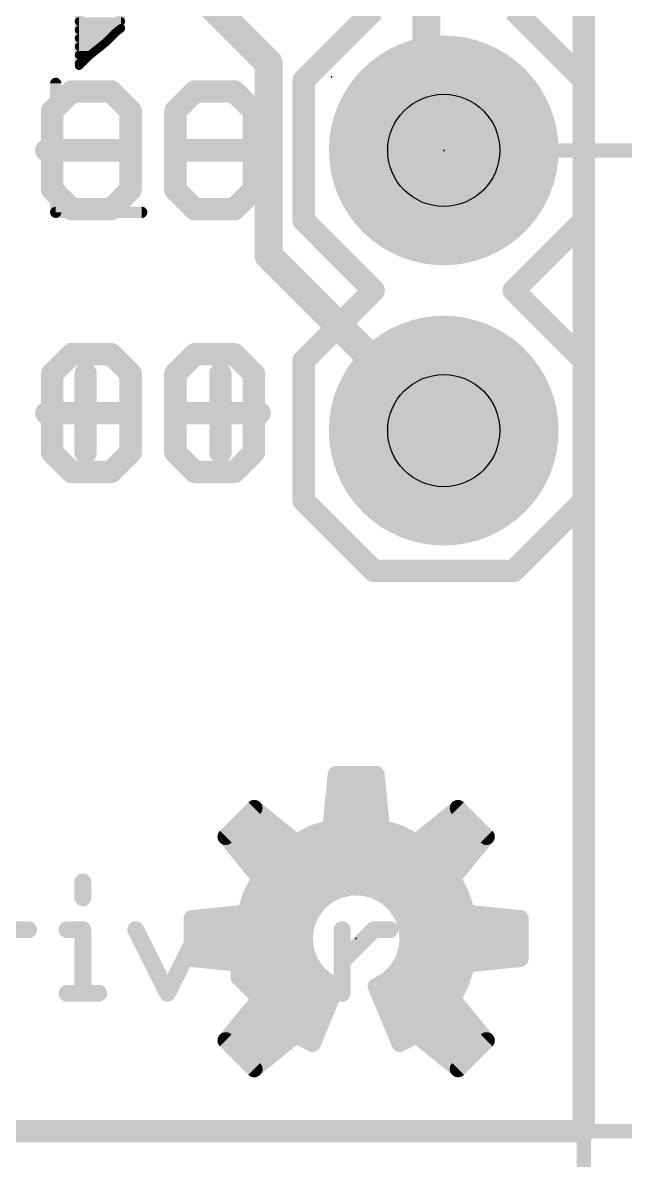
# Model space of a CAD drawing. Extents: x -33 to 74, y -15 to 28.
# Drawn here: x 15.23 to 20.7, y -0.26 to 10.05 of the extents above; entities that cross this region are included whole.
import ezdxf

# ---------------------------------------------------------------- set-up
doc = ezdxf.new("R2010")
doc.units = 0
for name, color, linetype in [('1', 12, 'CONTINUOUS'), ('16', 132, 'CONTINUOUS'), ('17', 110, 'CONTINUOUS'), ('20', 53, 'CONTINUOUS'), ('21', 41, 'CONTINUOUS'), ('22', 40, 'CONTINUOUS'), ('23', 53, 'CONTINUOUS'), ('24', 53, 'CONTINUOUS'), ('27', 253, 'CONTINUOUS'), ('29', 40, 'CONTINUOUS'), ('30', 253, 'CONTINUOUS'), ('44', 253, 'CONTINUOUS'), ('47', 253, 'CONTINUOUS'), ('51', 53, 'CONTINUOUS')]:
    doc.layers.add(name, color=color, linetype=linetype)

# ---------------------------------------------------------------- blocks, each defined once
blk = doc.blocks.new('RECT')
blk.add_solid([(-0.5, -0.5), (0.5, -0.5), (-0.5, 0.5), (0.5, 0.5)])
blk = doc.blocks.new('ROUNDP')
at = {"const_width": 0.5}
blk.add_lwpolyline([(0, -0.25, 1), (0, 0.25, 1), (0, -0.25)], format="xyb", dxfattribs=at)

msp = doc.modelspace()

# ---------------------------------------------------------------- linework, layer by layer
at = {"layer": '1'}
for points, const_width in [([(20.32, 0), (20.32, 20.32)], 0.2032), ([(18.8912, 11.5888), (18.8912, 9.0488)], 0.254), ([(15.8388, 11.3075), (17.4625, 9.6837)], 0.254), ([(17.4625, 9.6837), (17.4625, 7.9375)], 0.254), ([(18.8912, 9.0488), (19.05, 8.89)], 0.254), ([(17.4625, 7.9375), (19.05, 6.35)], 0.254), ([(0, 0), (20.32, 0)], 0.2032)]:
    msp.add_lwpolyline(points, dxfattribs=dict(at, const_width=const_width))
for points, const_width in [([(17.526, 9.6837, 1), (17.399, 9.6837)], 0.127), ([(17.4176, 9.6388, 1), (17.5074, 9.7287)], 0.127), ([(18.9362, 9.0937, 1), (18.8463, 9.0038)], 0.127), ([(18.8277, 9.0488, 1), (18.9548, 9.0488)], 0.127), ([(19.0051, 8.8451, 1), (19.0949, 8.9349)], 0.127), ([(17.5074, 7.9824, 1), (17.4176, 7.8926)], 0.127), ([(17.399, 7.9375, 1), (17.526, 7.9375)], 0.127), ([(19.0051, 6.3051, 1), (19.0949, 6.3949)], 0.127), ([(20.2692, 0, 1), (20.3708, 0)], 0.1016), ([(20.32, -0.0508, 1), (20.32, 0.0508)], 0.1016)]:
    msp.add_lwpolyline(points, format="xyb", dxfattribs=dict(at, const_width=const_width))
at = {"layer": '16', "const_width": 0.2032}
for points in [[(20.32, 0), (20.32, 20.32)], [(0, 0), (20.32, 0)]]:
    msp.add_lwpolyline(points, dxfattribs=at)
at = {"layer": '16', "const_width": 0.1016}
for points in [[(20.2692, 0, 1), (20.3708, 0)], [(20.32, -0.0508, 1), (20.32, 0.0508)]]:
    msp.add_lwpolyline(points, format="xyb", dxfattribs=at)
at = {"layer": '20', "const_width": 0.2032}
for points in [[(20.32, 20.32), (20.32, 0)], [(20.32, 0), (0, 0)]]:
    msp.add_lwpolyline(points, dxfattribs=at)
at = {"layer": '20', "const_width": 0.1016}
for points in [[(20.2692, 0, 1), (20.3708, 0)], [(20.32, -0.0508, 1), (20.32, 0.0508)]]:
    msp.add_lwpolyline(points, format="xyb", dxfattribs=at)
at = {"layer": '21'}
for points, const_width in [([(18.415, 10.16), (17.78, 9.525)], 0.2032), ([(20.32, 9.525), (19.685, 10.16)], 0.2032), ([(17.78, 8.255), (17.78, 9.525)], 0.2032), ([(20.32, 9.525), (20.32, 8.255)], 0.2032), ([(15.6783, 9.4243), (15.5004, 9.2464)], 0.2032), ([(16.0342, 9.4243), (15.6783, 9.4243)], 0.2032), ([(16.2122, 9.2464), (16.0342, 9.4243)], 0.2032), ([(15.5004, 9.2464), (15.5004, 8.5346)], 0.2032), ([(16.2122, 8.5346), (16.2122, 9.2464)], 0.2032), ([(16.6697, 8.8905), (17.3816, 8.8905)], 0.2032), ([(15.5004, 8.5346), (15.6783, 8.3566)], 0.2032), ([(16.0342, 8.3566), (16.2122, 8.5346)], 0.2032), ([(15.6783, 8.3566), (16.0342, 8.3566)], 0.2032), ([(18.415, 7.62), (17.78, 8.255)], 0.2032), ([(20.32, 8.255), (19.685, 7.62)], 0.2032), ([(17.78, 6.985), (18.415, 7.62)], 0.2032), ([(19.685, 7.62), (20.32, 6.985)], 0.2032), ([(15.6783, 7.0431), (15.5004, 6.8651)], 0.2032), ([(16.0342, 7.0431), (15.6783, 7.0431)], 0.2032), ([(16.2122, 6.8651), (16.0342, 7.0431)], 0.2032), ([(17.78, 5.715), (17.78, 6.985)], 0.2032), ([(20.32, 6.985), (20.32, 5.715)], 0.2032), ([(15.5004, 6.8651), (15.5004, 6.1533)], 0.2032), ([(16.2122, 6.1533), (16.2122, 6.8651)], 0.2032), ([(17.0257, 6.8651), (17.0257, 6.1533)], 0.2032), ([(16.6697, 6.5092), (17.3816, 6.5092)], 0.2032), ([(15.5004, 6.1533), (15.6783, 5.9754)], 0.2032), ([(16.0342, 5.9754), (16.2122, 6.1533)], 0.2032), ([(15.6783, 5.9754), (16.0342, 5.9754)], 0.2032), ([(18.415, 5.08), (17.78, 5.715)], 0.2032), ([(20.32, 5.715), (19.685, 5.08)], 0.2032), ([(19.685, 5.08), (18.415, 5.08)], 0.2032), ([(15.7784, 2.2593), (15.7784, 2.1153)], 0.1524), ([(15.1428, 1.8272), (15.2869, 1.8272)], 0.1524), ([(15.6343, 1.8272), (15.7784, 1.8272)], 0.1524), ([(15.7784, 1.8272), (15.7784, 1.251)], 0.1524), ([(16.258, 1.8272), (16.5461, 1.251)], 0.1524), ([(16.5461, 1.251), (16.8342, 1.8272)], 0.1524), ([(17.1935, 1.6831), (17.3376, 1.8272)], 0.1524), ([(17.3376, 1.8272), (17.6257, 1.8272)], 0.1524), ([(17.6257, 1.8272), (17.7697, 1.6831)], 0.1524), ([(18.129, 1.251), (18.129, 1.8272)], 0.1524), ([(18.129, 1.5391), (18.4171, 1.8272)], 0.1524), ([(18.4171, 1.8272), (18.5612, 1.8272)], 0.1524), ([(17.1935, 1.395), (17.1935, 1.6831)], 0.1524), ([(17.7697, 1.6831), (17.7697, 1.5391)], 0.1524), ([(17.7697, 1.5391), (17.1935, 1.5391)], 0.1524), ([(17.3376, 1.251), (17.1935, 1.395)], 0.1524), ([(15.6343, 1.251), (15.9224, 1.251)], 0.1524), ([(17.6257, 1.251), (17.3376, 1.251)], 0.1524)]:
    msp.add_lwpolyline(points, dxfattribs=dict(at, const_width=const_width))
for points, const_width in [([(17.8308, 9.525, 1), (17.7292, 9.525)], 0.1016), ([(17.7441, 9.5609, 1), (17.8159, 9.4891)], 0.1016), ([(20.3708, 9.525, 1), (20.2692, 9.525)], 0.1016), ([(20.2841, 9.4891, 1), (20.3559, 9.5609)], 0.1016), ([(15.6783, 9.4751, 1), (15.6783, 9.3735)], 0.1016), ([(15.7142, 9.3884, 1), (15.6424, 9.4602)], 0.1016), ([(16.0701, 9.4602, 1), (15.9983, 9.3884)], 0.1016), ([(16.0342, 9.3735, 1), (16.0342, 9.4751)], 0.1016), ([(15.4644, 9.2823, 1), (15.5363, 9.2104)], 0.1016), ([(15.5512, 9.2464, 1), (15.4496, 9.2464)], 0.1016), ([(16.263, 9.2464, 1), (16.1614, 9.2464)], 0.1016), ([(16.1762, 9.2104, 1), (16.2481, 9.2823)], 0.1016), ([(16.6697, 8.9413, 1), (16.6697, 8.8397)], 0.1016), ([(17.3816, 8.8397, 1), (17.3816, 8.9413)], 0.1016), ([(15.5363, 8.5705, 1), (15.4644, 8.4986)], 0.1016), ([(15.4496, 8.5346, 1), (15.5512, 8.5346)], 0.1016), ([(16.1614, 8.5346, 1), (16.263, 8.5346)], 0.1016), ([(16.2481, 8.4986, 1), (16.1762, 8.5705)], 0.1016), ([(15.6783, 8.4074, 1), (15.6783, 8.3058)], 0.1016), ([(16.0342, 8.3058, 1), (16.0342, 8.4074)], 0.1016), ([(15.6424, 8.3207, 1), (15.7142, 8.3925)], 0.1016), ([(15.9983, 8.3925, 1), (16.0701, 8.3207)], 0.1016), ([(17.8159, 8.2909, 1), (17.7441, 8.2191)], 0.1016), ([(20.3559, 8.2191, 1), (20.2841, 8.2909)], 0.1016), ([(17.7292, 8.255, 1), (17.8308, 8.255)], 0.1016), ([(20.2692, 8.255, 1), (20.3708, 8.255)], 0.1016), ([(18.4509, 7.5841, 1), (18.3791, 7.6559)], 0.1016), ([(18.3791, 7.5841, 1), (18.4509, 7.6559)], 0.1016), ([(19.7209, 7.6559, 1), (19.6491, 7.5841)], 0.1016), ([(19.6491, 7.6559, 1), (19.7209, 7.5841)], 0.1016), ([(15.6783, 7.0939, 1), (15.6783, 6.9923)], 0.1016), ([(15.7142, 7.0071, 1), (15.6424, 7.079)], 0.1016), ([(16.0701, 7.079, 1), (15.9983, 7.0071)], 0.1016), ([(16.0342, 6.9923, 1), (16.0342, 7.0939)], 0.1016), ([(17.8308, 6.985, 1), (17.7292, 6.985)], 0.1016), ([(17.7441, 7.0209, 1), (17.8159, 6.9491)], 0.1016), ([(20.3708, 6.985, 1), (20.2692, 6.985)], 0.1016), ([(20.2841, 6.9491, 1), (20.3559, 7.0209)], 0.1016), ([(15.4644, 6.901, 1), (15.5363, 6.8292)], 0.1016), ([(15.5512, 6.8651, 1), (15.4496, 6.8651)], 0.1016), ([(16.263, 6.8651, 1), (16.1614, 6.8651)], 0.1016), ([(16.1762, 6.8292, 1), (16.2481, 6.901)], 0.1016), ([(17.0765, 6.8651, 1), (16.9749, 6.8651)], 0.1016), ([(16.6697, 6.56, 1), (16.6697, 6.4584)], 0.1016), ([(17.3816, 6.4584, 1), (17.3816, 6.56)], 0.1016), ([(15.5363, 6.1892, 1), (15.4644, 6.1174)], 0.1016), ([(15.4496, 6.1533, 1), (15.5512, 6.1533)], 0.1016), ([(16.1614, 6.1533, 1), (16.263, 6.1533)], 0.1016), ([(16.2481, 6.1174, 1), (16.1762, 6.1892)], 0.1016), ([(16.9749, 6.1533, 1), (17.0765, 6.1533)], 0.1016), ([(15.6783, 6.0262, 1), (15.6783, 5.9246)], 0.1016), ([(15.6424, 5.9394, 1), (15.7142, 6.0113)], 0.1016), ([(15.9983, 6.0113, 1), (16.0701, 5.9394)], 0.1016), ([(16.0342, 5.9246, 1), (16.0342, 6.0262)], 0.1016), ([(17.8159, 5.7509, 1), (17.7441, 5.6791)], 0.1016), ([(20.3559, 5.6791, 1), (20.2841, 5.7509)], 0.1016), ([(17.7292, 5.715, 1), (17.8308, 5.715)], 0.1016), ([(20.2692, 5.715, 1), (20.3708, 5.715)], 0.1016), ([(18.415, 5.1308, 1), (18.415, 5.0292)], 0.1016), ([(18.3791, 5.0441, 1), (18.4509, 5.1159)], 0.1016), ([(19.6491, 5.1159, 1), (19.7209, 5.0441)], 0.1016), ([(19.685, 5.0292, 1), (19.685, 5.1308)], 0.1016), ([(15.8165, 2.2593, 1), (15.7403, 2.2593)], 0.0762), ([(15.7403, 2.1153, 1), (15.8165, 2.1153)], 0.0762), ([(15.2869, 1.7891, 1), (15.2869, 1.8653)], 0.0762), ([(15.6343, 1.8653, 1), (15.6343, 1.7891)], 0.0762), ([(15.8165, 1.8272, 1), (15.7403, 1.8272)], 0.0762), ([(15.7784, 1.7891, 1), (15.7784, 1.8653)], 0.0762), ([(16.2921, 1.8442, 1), (16.2239, 1.8101)], 0.0762), ([(16.8683, 1.8101, 1), (16.8001, 1.8442)], 0.0762), ([(17.3376, 1.8653, 1), (17.3376, 1.7891)], 0.0762), ([(17.3645, 1.8002, 1), (17.3106, 1.8541)], 0.0762), ([(17.6526, 1.8541, 1), (17.5987, 1.8002)], 0.0762), ([(17.6257, 1.7891, 1), (17.6257, 1.8653)], 0.0762), ([(18.1671, 1.8272, 1), (18.0909, 1.8272)], 0.0762), ([(18.4171, 1.8653, 1), (18.4171, 1.7891)], 0.0762), ([(18.4441, 1.8002, 1), (18.3902, 1.8541)], 0.0762), ([(18.5612, 1.7891, 1), (18.5612, 1.8653)], 0.0762), ([(17.2316, 1.6831, 1), (17.1554, 1.6831)], 0.0762), ([(17.8078, 1.6831, 1), (17.7316, 1.6831)], 0.0762), ([(17.1666, 1.7101, 1), (17.2205, 1.6562)], 0.0762), ([(17.7428, 1.6562, 1), (17.7967, 1.7101)], 0.0762), ([(17.1935, 1.5772, 1), (17.1935, 1.501)], 0.0762), ([(17.7316, 1.5391, 1), (17.8078, 1.5391)], 0.0762), ([(17.7697, 1.501, 1), (17.7697, 1.5772)], 0.0762), ([(18.1021, 1.566, 1), (18.156, 1.5121)], 0.0762), ([(17.2205, 1.4219, 1), (17.1666, 1.3681)], 0.0762), ([(17.1554, 1.395, 1), (17.2316, 1.395)], 0.0762), ([(15.6343, 1.2891, 1), (15.6343, 1.2128)], 0.0762), ([(15.7403, 1.251, 1), (15.8165, 1.251)], 0.0762), ([(15.9224, 1.2128, 1), (15.9224, 1.2891)], 0.0762), ([(16.512, 1.268, 1), (16.5802, 1.2339)], 0.0762), ([(16.512, 1.2339, 1), (16.5802, 1.268)], 0.0762), ([(17.3376, 1.2891, 1), (17.3376, 1.2128)], 0.0762), ([(17.3106, 1.224, 1), (17.3645, 1.2779)], 0.0762), ([(17.6257, 1.2128, 1), (17.6257, 1.2891)], 0.0762), ([(18.0909, 1.251, 1), (18.1671, 1.251)], 0.0762)]:
    msp.add_lwpolyline(points, format="xyb", dxfattribs=dict(at, const_width=const_width))
at = {"layer": '22'}
for points, const_width in [([(16.124, 9.9968), (16.124, 11.8468)], 0.0762), ([(15.744, 10.6768), (15.744, 9.6568)], 0.0762), ([(15.744, 10.0584), (16.124, 10.0584)], 0.0762), ([(15.744, 9.9822), (16.1058, 9.9822)], 0.0762), ([(16.074, 9.9568), (16.124, 9.9968)], 0.0762), ([(15.744, 9.906), (16.0233, 9.906)], 0.0762), ([(15.934, 9.8268), (15.984, 9.8667)], 0.0762), ([(15.984, 9.8667), (16.034, 9.9168)], 0.0762), ([(16.034, 9.9168), (16.074, 9.9568)], 0.0762), ([(15.744, 9.8298), (15.9378, 9.8298)], 0.0762), ([(15.834, 9.7468), (15.884, 9.7867)], 0.0762), ([(15.884, 9.7867), (15.934, 9.8268)], 0.0762), ([(15.744, 9.7536), (15.8426, 9.7536)], 0.0762), ([(15.744, 9.6568), (15.784, 9.6967)], 0.0762), ([(15.744, 9.6774), (15.7647, 9.6774)], 0.0762), ([(15.784, 9.6967), (15.834, 9.7468)], 0.0762), ([(16.6173, 9.2464), (16.7953, 9.4243)], 0.2032), ([(16.7953, 9.4243), (17.1512, 9.4243)], 0.2032), ([(17.1512, 9.4243), (17.3292, 9.2464)], 0.2032), ([(16.6173, 8.5346), (16.6173, 9.2464)], 0.2032), ([(17.3292, 9.2464), (17.3292, 8.5346)], 0.2032), ([(16.1598, 8.8905), (15.4479, 8.8905)], 0.2032), ([(16.7953, 8.3566), (16.6173, 8.5346)], 0.2032), ([(17.3292, 8.5346), (17.1512, 8.3566)], 0.2032), ([(17.1512, 8.3566), (16.7953, 8.3566)], 0.2032), ([(16.6173, 6.8651), (16.7953, 7.0431)], 0.2032), ([(16.7953, 7.0431), (17.1512, 7.0431)], 0.2032), ([(17.1512, 7.0431), (17.3292, 6.8651)], 0.2032), ([(15.8039, 6.8651), (15.8039, 6.1533)], 0.2032), ([(16.6173, 6.1533), (16.6173, 6.8651)], 0.2032), ([(17.3292, 6.8651), (17.3292, 6.1533)], 0.2032), ([(16.1598, 6.5092), (15.4479, 6.5092)], 0.2032), ([(16.7953, 5.9754), (16.6173, 6.1533)], 0.2032), ([(17.3292, 6.1533), (17.1512, 5.9754)], 0.2032), ([(17.1512, 5.9754), (16.7953, 5.9754)], 0.2032), ([(18.0243, 2.7511), (18.0735, 3.2351)], 0.15), ([(18.0735, 3.2351), (18.4391, 3.2351)], 0.15), ([(18.4391, 3.2351), (18.4883, 2.7511)], 0.15), ([(18.0648, 3.15), (18.4477, 3.15)], 0.15), ([(17.0742, 2.6698), (17.3328, 2.9283)], 0.15), ([(17.3328, 2.9283), (17.7097, 2.6209)], 0.15), ([(18.0495, 3), (18.4629, 3)], 0.15), ([(18.8027, 2.6209), (19.1798, 2.9283)], 0.15), ([(19.1798, 2.9283), (19.4383, 2.6698)], 0.15), ([(17.2545, 2.85), (17.4287, 2.85)], 0.15), ([(18.0343, 2.85), (18.4782, 2.85)], 0.15), ([(19.0838, 2.85), (19.258, 2.85)], 0.15), ([(17.8616, 2.6991), (18.0243, 2.7511)], 0.15), ([(18.4883, 2.7511), (18.6509, 2.6991)], 0.15), ([(17.3817, 2.2928), (17.0742, 2.6698)], 0.15), ([(17.1045, 2.7), (17.6127, 2.7)], 0.15), ([(17.7097, 2.6209), (17.8616, 2.6991)], 0.15), ([(17.8645, 2.7), (18.648, 2.7)], 0.15), ([(18.6509, 2.6991), (18.8027, 2.6209)], 0.15), ([(18.8998, 2.7), (19.408, 2.7)], 0.15), ([(19.4383, 2.6698), (19.1309, 2.2928)], 0.15), ([(17.1719, 2.55), (19.3406, 2.55)], 0.15), ([(17.2942, 2.4), (19.2183, 2.4)], 0.15), ([(17.3034, 2.1409), (17.3817, 2.2928)], 0.15), ([(17.3596, 2.25), (19.1529, 2.25)], 0.15), ([(18.2053, 2.2121), (18.096, 2.1866)], 0.15), ([(18.3175, 2.2109), (18.2053, 2.2121)], 0.15), ([(18.4262, 2.183), (18.3175, 2.2109)], 0.15), ([(19.1309, 2.2928), (19.2091, 2.1409)], 0.15), ([(17.2514, 1.9783), (17.3034, 2.1409)], 0.15), ([(17.2903, 2.1), (17.9541, 2.1)], 0.15), ([(17.9959, 2.1359), (17.9108, 2.0628)], 0.15), ([(18.096, 2.1866), (17.9959, 2.1359)], 0.15), ([(18.5251, 2.1301), (18.4262, 2.183)], 0.15), ([(18.6087, 2.0553), (18.5251, 2.1301)], 0.15), ([(18.5588, 2.1), (19.2222, 2.1)], 0.15), ([(19.2091, 2.1409), (19.2612, 1.9783)], 0.15), ([(17.9108, 2.0628), (17.8454, 1.9716)], 0.15), ([(18.6721, 1.9627), (18.6087, 2.0553)], 0.15), ([(16.7675, 1.9291), (17.2514, 1.9783)], 0.15), ([(16.7675, 1.5635), (16.7675, 1.9291)], 0.15), ([(16.9735, 1.95), (17.8367, 1.95)], 0.15), ([(17.8454, 1.9716), (17.8036, 1.8675)], 0.15), ([(18.7116, 1.8576), (18.6721, 1.9627)], 0.15), ([(18.6768, 1.95), (19.539, 1.95)], 0.15), ([(19.2612, 1.9783), (19.7451, 1.9291)], 0.15), ([(19.7451, 1.9291), (19.7451, 1.5635)], 0.15), ([(16.7675, 1.8), (17.7939, 1.8)], 0.15), ([(17.8036, 1.8675), (17.7877, 1.7564)], 0.15), ([(18.725, 1.7463), (18.7116, 1.8576)], 0.15), ([(18.7186, 1.8), (19.7451, 1.8)], 0.15), ([(17.7877, 1.7564), (17.7987, 1.6448)], 0.15), ([(18.7121, 1.6368), (18.725, 1.7463)], 0.15), ([(16.7675, 1.65), (17.7982, 1.65)], 0.15), ([(17.7987, 1.6448), (17.8359, 1.5389)], 0.15), ([(18.674, 1.5334), (18.7121, 1.6368)], 0.15), ([(18.7137, 1.65), (19.7451, 1.65)], 0.15), ([(17.2514, 1.5143), (16.7675, 1.5635)], 0.15), ([(17.3034, 1.3516), (17.2514, 1.5143)], 0.15), ([(17.2559, 1.5), (17.8613, 1.5)], 0.15), ([(17.8359, 1.5389), (17.8972, 1.4449)], 0.15), ([(18.6127, 1.4418), (18.674, 1.5334)], 0.15), ([(18.6516, 1.5), (19.2566, 1.5)], 0.15), ([(19.2612, 1.5143), (19.2091, 1.3516)], 0.15), ([(19.7451, 1.5635), (19.2612, 1.5143)], 0.15), ([(17.8972, 1.4449), (17.9791, 1.3682)], 0.15), ([(18.5318, 1.367), (18.6127, 1.4418)], 0.15), ([(17.3817, 1.1998), (17.3034, 1.3516)], 0.15), ([(17.3043, 1.35), (18.0114, 1.35)], 0.15), ([(18.0769, 1.3132), (17.8616, 0.7934)], 0.15), ([(17.9791, 1.3682), (18.0769, 1.3132)], 0.15), ([(18.4357, 1.3132), (18.5318, 1.367)], 0.15), ([(18.651, 0.7934), (18.4357, 1.3132)], 0.15), ([(18.5015, 1.35), (19.2082, 1.35)], 0.15), ([(19.2091, 1.3516), (19.1309, 1.1998)], 0.15), ([(17.0742, 0.8228), (17.3817, 1.1998)], 0.15), ([(17.3815, 1.2), (18.03, 1.2)], 0.15), ([(18.4825, 1.2), (19.131, 1.2)], 0.15), ([(19.1309, 1.1998), (19.4383, 0.8228)], 0.15), ([(17.2595, 1.05), (17.9678, 1.05)], 0.15), ([(18.5447, 1.05), (19.253, 1.05)], 0.15), ([(17.1372, 0.9), (17.9057, 0.9)], 0.15), ([(17.7097, 0.8717), (17.3328, 0.5643)], 0.15), ([(17.8616, 0.7934), (17.7097, 0.8717)], 0.15), ([(18.6068, 0.9), (19.3753, 0.9)], 0.15), ([(18.8027, 0.8717), (18.651, 0.7934)], 0.15), ([(19.1798, 0.5643), (18.8027, 0.8717)], 0.15), ([(17.3328, 0.5643), (17.0742, 0.8228)], 0.15), ([(17.147, 0.75), (17.5606, 0.75)], 0.15), ([(18.9519, 0.75), (19.3655, 0.75)], 0.15), ([(19.4383, 0.8228), (19.1798, 0.5643)], 0.15), ([(17.297, 0.6), (17.3766, 0.6)], 0.15), ([(19.1359, 0.6), (19.2155, 0.6)], 0.15)]:
    msp.add_lwpolyline(points, dxfattribs=dict(at, const_width=const_width))
for points, const_width in [([(15.744, 10.0775, 1), (15.744, 10.0394)], 0.0381), ([(15.744, 10.0013, 1), (15.744, 9.9632)], 0.0381), ([(16.105, 9.9968, 1), (16.1431, 9.9968)], 0.0381), ([(16.1058, 9.9632, 1), (16.1058, 10.0013)], 0.0381), ([(16.1359, 9.9819, 1), (16.1121, 10.0116)], 0.0381), ([(16.124, 10.0394, 1), (16.124, 10.0775)], 0.0381), ([(15.744, 9.9251, 1), (15.744, 9.887)], 0.0381), ([(15.9705, 9.8802, 1), (15.9975, 9.8533)], 0.0381), ([(15.9959, 9.8519, 1), (15.9721, 9.8816)], 0.0381), ([(16.0205, 9.9302, 1), (16.0475, 9.9033)], 0.0381), ([(16.0475, 9.9033, 1), (16.0205, 9.9302)], 0.0381), ([(16.0233, 9.887, 1), (16.0233, 9.9251)], 0.0381), ([(16.0621, 9.9716, 1), (16.0859, 9.9419)], 0.0381), ([(16.0875, 9.9433, 1), (16.0605, 9.9702)], 0.0381), ([(15.744, 9.8489, 1), (15.744, 9.8108)], 0.0381), ([(15.8721, 9.8016, 1), (15.8959, 9.7719)], 0.0381), ([(15.8959, 9.7719, 1), (15.8721, 9.8016)], 0.0381), ([(15.9221, 9.8416, 1), (15.9459, 9.8119)], 0.0381), ([(15.9459, 9.8119, 1), (15.9221, 9.8416)], 0.0381), ([(15.9378, 9.8108, 1), (15.9378, 9.8489)], 0.0381), ([(15.744, 9.7727, 1), (15.744, 9.7346)], 0.0381), ([(15.744, 9.6965, 1), (15.744, 9.6584)], 0.0381), ([(15.7647, 9.6584, 1), (15.7647, 9.6965)], 0.0381), ([(15.7705, 9.7102, 1), (15.7975, 9.6833)], 0.0381), ([(15.7975, 9.6833, 1), (15.7705, 9.7102)], 0.0381), ([(15.8221, 9.7616, 1), (15.8459, 9.7319)], 0.0381), ([(15.8475, 9.7333, 1), (15.8205, 9.7602)], 0.0381), ([(15.8426, 9.7346, 1), (15.8426, 9.7727)], 0.0381), ([(15.7305, 9.6702, 1), (15.7575, 9.6433)], 0.0381), ([(15.725, 9.6568, 1), (15.7631, 9.6568)], 0.0381), ([(16.7953, 9.4751, 1), (16.7953, 9.3735)], 0.1016), ([(16.8312, 9.3884, 1), (16.7594, 9.4602)], 0.1016), ([(17.1871, 9.4602, 1), (17.1153, 9.3884)], 0.1016), ([(17.1512, 9.3735, 1), (17.1512, 9.4751)], 0.1016), ([(16.6681, 9.2464, 1), (16.5665, 9.2464)], 0.1016), ([(16.5814, 9.2823, 1), (16.6533, 9.2104)], 0.1016), ([(17.38, 9.2464, 1), (17.2784, 9.2464)], 0.1016), ([(17.2932, 9.2104, 1), (17.3651, 9.2823)], 0.1016), ([(15.4479, 8.9413, 1), (15.4479, 8.8397)], 0.1016), ([(16.1598, 8.8397, 1), (16.1598, 8.9413)], 0.1016), ([(16.6533, 8.5705, 1), (16.5814, 8.4986)], 0.1016), ([(16.5665, 8.5346, 1), (16.6681, 8.5346)], 0.1016), ([(17.2784, 8.5346, 1), (17.38, 8.5346)], 0.1016), ([(17.3651, 8.4986, 1), (17.2932, 8.5705)], 0.1016), ([(16.7953, 8.4074, 1), (16.7953, 8.3058)], 0.1016), ([(17.1512, 8.3058, 1), (17.1512, 8.4074)], 0.1016), ([(16.7594, 8.3207, 1), (16.8312, 8.3925)], 0.1016), ([(17.1153, 8.3925, 1), (17.1871, 8.3207)], 0.1016), ([(16.7953, 7.0939, 1), (16.7953, 6.9923)], 0.1016), ([(16.8312, 7.0071, 1), (16.7594, 7.079)], 0.1016), ([(17.1871, 7.079, 1), (17.1153, 7.0071)], 0.1016), ([(17.1512, 6.9923, 1), (17.1512, 7.0939)], 0.1016), ([(15.8547, 6.8651, 1), (15.753, 6.8651)], 0.1016), ([(16.6681, 6.8651, 1), (16.5665, 6.8651)], 0.1016), ([(16.5814, 6.901, 1), (16.6533, 6.8292)], 0.1016), ([(17.38, 6.8651, 1), (17.2784, 6.8651)], 0.1016), ([(17.2932, 6.8292, 1), (17.3651, 6.901)], 0.1016), ([(15.4479, 6.56, 1), (15.4479, 6.4584)], 0.1016), ([(16.1598, 6.4584, 1), (16.1598, 6.56)], 0.1016), ([(15.753, 6.1533, 1), (15.8547, 6.1533)], 0.1016), ([(16.6533, 6.1892, 1), (16.5814, 6.1174)], 0.1016), ([(16.5665, 6.1533, 1), (16.6681, 6.1533)], 0.1016), ([(17.2784, 6.1533, 1), (17.38, 6.1533)], 0.1016), ([(17.3651, 6.1174, 1), (17.2932, 6.1892)], 0.1016), ([(16.7953, 6.0262, 1), (16.7953, 5.9246)], 0.1016), ([(16.7594, 5.9394, 1), (16.8312, 6.0113)], 0.1016), ([(17.1153, 6.0113, 1), (17.1871, 5.9394)], 0.1016), ([(17.1512, 5.9246, 1), (17.1512, 6.0262)], 0.1016), ([(18.0735, 3.2726, 1), (18.0735, 3.1976)], 0.075), ([(18.1108, 3.2313, 1), (18.0361, 3.2388)], 0.075), ([(18.4764, 3.2388, 1), (18.4017, 3.2313)], 0.075), ([(18.4391, 3.1976, 1), (18.4391, 3.2726)], 0.075), ([(18.0648, 3.1875, 1), (18.0648, 3.1125)], 0.075), ([(18.4477, 3.1125, 1), (18.4477, 3.1875)], 0.075), ([(17.3564, 2.9573, 1), (17.3091, 2.8992)], 0.075), ([(17.3593, 2.9017, 1), (17.3062, 2.9548)], 0.075), ([(18.0495, 3.0375, 1), (18.0495, 2.9625)], 0.075), ([(18.4629, 2.9625, 1), (18.4629, 3.0375)], 0.075), ([(19.2063, 2.9548, 1), (19.1532, 2.9017)], 0.075), ([(19.2034, 2.8992, 1), (19.1561, 2.9573)], 0.075), ([(17.2545, 2.8875, 1), (17.2545, 2.8125)], 0.075), ([(17.4287, 2.8125, 1), (17.4287, 2.8875)], 0.075), ([(18.0343, 2.8875, 1), (18.0343, 2.8125)], 0.075), ([(18.4782, 2.8125, 1), (18.4782, 2.8875)], 0.075), ([(19.0838, 2.8875, 1), (19.0838, 2.8125)], 0.075), ([(19.258, 2.8125, 1), (19.258, 2.8875)], 0.075), ([(17.9869, 2.7549, 1), (18.0616, 2.7474)], 0.075), ([(18.0357, 2.7154, 1), (18.0128, 2.7869)], 0.075), ([(18.4997, 2.7869, 1), (18.4768, 2.7154)], 0.075), ([(18.4509, 2.7474, 1), (18.5256, 2.7549)], 0.075), ([(17.0477, 2.6963, 1), (17.1008, 2.6432)], 0.075), ([(17.1033, 2.6934, 1), (17.0452, 2.6461)], 0.075), ([(17.1045, 2.7375, 1), (17.1045, 2.6625)], 0.075), ([(17.6127, 2.6625, 1), (17.6127, 2.7375)], 0.075), ([(17.6926, 2.6542, 1), (17.7269, 2.5875)], 0.075), ([(17.6861, 2.5918, 1), (17.7334, 2.6499)], 0.075), ([(17.8502, 2.7348, 1), (17.873, 2.6634)], 0.075), ([(17.8645, 2.7375, 1), (17.8645, 2.6625)], 0.075), ([(17.8788, 2.6657, 1), (17.8444, 2.7324)], 0.075), ([(18.6681, 2.7324, 1), (18.6337, 2.6657)], 0.075), ([(18.6395, 2.6634, 1), (18.6623, 2.7348)], 0.075), ([(18.648, 2.6625, 1), (18.648, 2.7375)], 0.075), ([(18.7791, 2.6499, 1), (18.8264, 2.5918)], 0.075), ([(18.7856, 2.5875, 1), (18.8199, 2.6542)], 0.075), ([(18.8998, 2.7375, 1), (18.8998, 2.6625)], 0.075), ([(19.408, 2.6625, 1), (19.408, 2.7375)], 0.075), ([(19.4673, 2.6461, 1), (19.4092, 2.6934)], 0.075), ([(19.4117, 2.6432, 1), (19.4648, 2.6963)], 0.075), ([(17.1719, 2.5875, 1), (17.1719, 2.5125)], 0.075), ([(19.3406, 2.5125, 1), (19.3406, 2.5875)], 0.075), ([(17.2942, 2.4375, 1), (17.2942, 2.3625)], 0.075), ([(19.2183, 2.3625, 1), (19.2183, 2.4375)], 0.075), ([(17.3596, 2.2875, 1), (17.3596, 2.2125)], 0.075), ([(17.415, 2.2756, 1), (17.3483, 2.3099)], 0.075), ([(17.3526, 2.2691, 1), (17.4107, 2.3164)], 0.075), ([(18.2057, 2.2496, 1), (18.2049, 2.1746)], 0.075), ([(18.2138, 2.1756, 1), (18.1968, 2.2486)], 0.075), ([(18.3268, 2.2472, 1), (18.3082, 2.1745)], 0.075), ([(18.3171, 2.1734, 1), (18.3179, 2.2484)], 0.075), ([(19.1642, 2.3099, 1), (19.0975, 2.2756)], 0.075), ([(19.1018, 2.3164, 1), (19.1599, 2.2691)], 0.075), ([(19.1529, 2.2125, 1), (19.1529, 2.2875)], 0.075), ([(17.2903, 2.1375, 1), (17.2903, 2.0625)], 0.075), ([(17.2701, 2.1581, 1), (17.3368, 2.1237)], 0.075), ([(17.3391, 2.1295, 1), (17.2677, 2.1523)], 0.075), ([(17.9541, 2.0625, 1), (17.9541, 2.1375)], 0.075), ([(17.979, 2.1693, 1), (18.0129, 2.1024)], 0.075), ([(18.0203, 2.1074, 1), (17.9715, 2.1643)], 0.075), ([(18.0875, 2.2231, 1), (18.1045, 2.1501)], 0.075), ([(18.113, 2.1532, 1), (18.0791, 2.2201)], 0.075), ([(18.4438, 2.2161, 1), (18.4085, 2.1499)], 0.075), ([(18.4169, 2.1467, 1), (18.4355, 2.2193)], 0.075), ([(18.5502, 2.1581, 1), (18.5001, 2.1022)], 0.075), ([(18.5075, 2.0971, 1), (18.5428, 2.1632)], 0.075), ([(18.5588, 2.1375, 1), (18.5588, 2.0625)], 0.075), ([(19.2448, 2.1523, 1), (19.1734, 2.1295)], 0.075), ([(19.1757, 2.1237, 1), (19.2424, 2.1581)], 0.075), ([(19.2222, 2.0625, 1), (19.2222, 2.1375)], 0.075), ([(17.8863, 2.0913, 1), (17.9352, 2.0344)], 0.075), ([(17.9412, 2.041, 1), (17.8803, 2.0847)], 0.075), ([(18.6396, 2.0764, 1), (18.5777, 2.0341)], 0.075), ([(18.5837, 2.0273, 1), (18.6337, 2.0832)], 0.075), ([(16.805, 1.9291, 1), (16.7299, 1.9291)], 0.075), ([(16.7637, 1.9664, 1), (16.7712, 1.8917)], 0.075), ([(16.9735, 1.9875, 1), (16.9735, 1.9125)], 0.075), ([(17.2156, 1.9897, 1), (17.2871, 1.9668)], 0.075), ([(17.2551, 1.9409, 1), (17.2476, 2.0156)], 0.075), ([(17.8149, 1.9935, 1), (17.8759, 1.9498)], 0.075), ([(17.8802, 1.9577, 1), (17.8106, 1.9856)], 0.075), ([(17.8367, 1.9125, 1), (17.8367, 1.9875)], 0.075), ([(18.7071, 1.9759, 1), (18.637, 1.9494)], 0.075), ([(18.6768, 1.9875, 1), (18.6768, 1.9125)], 0.075), ([(18.6411, 1.9415, 1), (18.703, 1.9838)], 0.075), ([(19.2649, 2.0156, 1), (19.2574, 1.9409)], 0.075), ([(19.2254, 1.9668, 1), (19.2969, 1.9897)], 0.075), ([(19.539, 1.9125, 1), (19.539, 1.9875)], 0.075), ([(19.7826, 1.9291, 1), (19.7076, 1.9291)], 0.075), ([(19.7413, 1.8917, 1), (19.7488, 1.9664)], 0.075), ([(16.7675, 1.8375, 1), (16.7675, 1.7625)], 0.075), ([(17.7688, 1.8815, 1), (17.8384, 1.8535)], 0.075), ([(17.8407, 1.8622, 1), (17.7665, 1.8728)], 0.075), ([(17.7939, 1.7625, 1), (17.7939, 1.8375)], 0.075), ([(18.7488, 1.8621, 1), (18.6744, 1.8531)], 0.075), ([(18.6765, 1.8444, 1), (18.7467, 1.8709)], 0.075), ([(18.7186, 1.8375, 1), (18.7186, 1.7625)], 0.075), ([(19.7451, 1.7625, 1), (19.7451, 1.8375)], 0.075), ([(17.825, 1.7601, 1), (17.7504, 1.7528)], 0.075), ([(17.7506, 1.7617, 1), (17.8248, 1.7511)], 0.075), ([(18.7623, 1.7418, 1), (18.6878, 1.7507)], 0.075), ([(18.6878, 1.7418, 1), (18.7623, 1.7507)], 0.075), ([(16.7675, 1.6875, 1), (16.7675, 1.6125)], 0.075), ([(17.8341, 1.6572, 1), (17.7633, 1.6323)], 0.075), ([(17.7614, 1.6411, 1), (17.836, 1.6484)], 0.075), ([(17.7982, 1.6125, 1), (17.7982, 1.6875)], 0.075), ([(18.6749, 1.6412, 1), (18.7493, 1.6324)], 0.075), ([(18.7137, 1.6875, 1), (18.7137, 1.6125)], 0.075), ([(18.7473, 1.6238, 1), (18.6769, 1.6498)], 0.075), ([(19.7451, 1.6125, 1), (19.7451, 1.6875)], 0.075), ([(16.7712, 1.6008, 1), (16.7637, 1.5261)], 0.075), ([(16.7299, 1.5635, 1), (16.805, 1.5635)], 0.075), ([(17.2871, 1.5257, 1), (17.2156, 1.5028)], 0.075), ([(17.2559, 1.5375, 1), (17.2559, 1.4625)], 0.075), ([(17.2476, 1.4769, 1), (17.2551, 1.5516)], 0.075), ([(17.8673, 1.5594, 1), (17.8045, 1.5184)], 0.075), ([(17.8005, 1.5265, 1), (17.8713, 1.5513)], 0.075), ([(17.8613, 1.4625, 1), (17.8613, 1.5375)], 0.075), ([(18.6516, 1.5375, 1), (18.6516, 1.4625)], 0.075), ([(18.6388, 1.5464, 1), (18.7091, 1.5204)], 0.075), ([(18.7051, 1.5126, 1), (18.6428, 1.5543)], 0.075), ([(19.2574, 1.5516, 1), (19.2649, 1.4769)], 0.075), ([(19.2969, 1.5028, 1), (19.2254, 1.5257)], 0.075), ([(19.2566, 1.4625, 1), (19.2566, 1.5375)], 0.075), ([(19.7076, 1.5635, 1), (19.7826, 1.5635)], 0.075), ([(19.7488, 1.5261, 1), (19.7413, 1.6008)], 0.075), ([(17.9228, 1.4723, 1), (17.8716, 1.4176)], 0.075), ([(17.8658, 1.4244, 1), (17.9286, 1.4654)], 0.075), ([(18.5816, 1.4626, 1), (18.6439, 1.421)], 0.075), ([(18.6382, 1.4142, 1), (18.5873, 1.4693)], 0.075), ([(17.3368, 1.3688, 1), (17.2701, 1.3344)], 0.075), ([(17.3043, 1.3875, 1), (17.3043, 1.3125)], 0.075), ([(17.2677, 1.3402, 1), (17.3391, 1.363)], 0.075), ([(17.9975, 1.4009, 1), (17.9607, 1.3355)], 0.075), ([(17.9534, 1.3408, 1), (18.0047, 1.3956)], 0.075), ([(18.0114, 1.3125, 1), (18.0114, 1.3875)], 0.075), ([(18.1115, 1.2988, 1), (18.0422, 1.3275)], 0.075), ([(18.0584, 1.2805, 1), (18.0953, 1.3458)], 0.075), ([(18.4703, 1.3275, 1), (18.401, 1.2988)], 0.075), ([(18.4173, 1.3459, 1), (18.454, 1.2804)], 0.075), ([(18.5015, 1.3875, 1), (18.5015, 1.3125)], 0.075), ([(18.5064, 1.3945, 1), (18.5573, 1.3394)], 0.075), ([(18.5501, 1.3343, 1), (18.5135, 1.3997)], 0.075), ([(19.1734, 1.363, 1), (19.2448, 1.3402)], 0.075), ([(19.2424, 1.3344, 1), (19.1757, 1.3688)], 0.075), ([(19.2082, 1.3125, 1), (19.2082, 1.3875)], 0.075), ([(17.3815, 1.2375, 1), (17.3815, 1.1625)], 0.075), ([(17.3483, 1.1826, 1), (17.415, 1.2169)], 0.075), ([(17.4107, 1.1761, 1), (17.3526, 1.2234)], 0.075), ([(18.03, 1.1625, 1), (18.03, 1.2375)], 0.075), ([(18.4825, 1.2375, 1), (18.4825, 1.1625)], 0.075), ([(19.0975, 1.2169, 1), (19.1642, 1.1826)], 0.075), ([(19.1599, 1.2234, 1), (19.1018, 1.1761)], 0.075), ([(19.131, 1.1625, 1), (19.131, 1.2375)], 0.075), ([(17.2595, 1.0875, 1), (17.2595, 1.0125)], 0.075), ([(17.9678, 1.0125, 1), (17.9678, 1.0875)], 0.075), ([(18.5447, 1.0875, 1), (18.5447, 1.0125)], 0.075), ([(19.253, 1.0125, 1), (19.253, 1.0875)], 0.075), ([(17.1372, 0.9375, 1), (17.1372, 0.8625)], 0.075), ([(17.7269, 0.905, 1), (17.6926, 0.8383)], 0.075), ([(17.7334, 0.8426, 1), (17.6861, 0.9007)], 0.075), ([(17.9057, 0.8625, 1), (17.9057, 0.9375)], 0.075), ([(18.6068, 0.9375, 1), (18.6068, 0.8625)], 0.075), ([(18.8264, 0.9007, 1), (18.7791, 0.8426)], 0.075), ([(18.8199, 0.8383, 1), (18.7856, 0.905)], 0.075), ([(19.3753, 0.8625, 1), (19.3753, 0.9375)], 0.075), ([(17.1008, 0.8493, 1), (17.0477, 0.7962)], 0.075), ([(17.0452, 0.8464, 1), (17.1033, 0.7991)], 0.075), ([(17.147, 0.7875, 1), (17.147, 0.7125)], 0.075), ([(17.5606, 0.7125, 1), (17.5606, 0.7875)], 0.075), ([(17.8269, 0.8078, 1), (17.8962, 0.7791)], 0.075), ([(17.8444, 0.7601, 1), (17.8787, 0.8268)], 0.075), ([(18.6338, 0.8268, 1), (18.6681, 0.7601)], 0.075), ([(18.6163, 0.7791, 1), (18.6856, 0.8078)], 0.075), ([(18.9519, 0.7875, 1), (18.9519, 0.7125)], 0.075), ([(19.3655, 0.7125, 1), (19.3655, 0.7875)], 0.075), ([(19.4092, 0.7991, 1), (19.4673, 0.8464)], 0.075), ([(19.4648, 0.7962, 1), (19.4117, 0.8493)], 0.075), ([(17.297, 0.6375, 1), (17.297, 0.5625)], 0.075), ([(17.3091, 0.5933, 1), (17.3564, 0.5352)], 0.075), ([(17.3062, 0.5377, 1), (17.3593, 0.5908)], 0.075), ([(17.3766, 0.5625, 1), (17.3766, 0.6375)], 0.075), ([(19.1359, 0.6375, 1), (19.1359, 0.5625)], 0.075), ([(19.1532, 0.5908, 1), (19.2063, 0.5377)], 0.075), ([(19.1561, 0.5352, 1), (19.2034, 0.5933)], 0.075), ([(19.2155, 0.5625, 1), (19.2155, 0.6375)], 0.075)]:
    msp.add_lwpolyline(points, format="xyb", dxfattribs=dict(at, const_width=const_width))
at = {"layer": '23'}
msp.add_point((19.05, 8.89), dxfattribs=at)
at = {"layer": '24'}
for p in [(18.034, 9.5568), (18.2563, 1.7463)]:
    msp.add_point(p, dxfattribs=at)
at = {"layer": '27', "const_width": 0.1016}
for points in [[(15.5328, 9.4977), (15.5328, 8.3283)], [(15.5328, 8.3283), (16.3124, 8.3283)]]:
    msp.add_lwpolyline(points, dxfattribs=at)
at = {"layer": '27', "const_width": 0.0508}
for points in [[(15.5582, 9.4977, 1), (15.5074, 9.4977)], [(15.5328, 8.3537, 1), (15.5328, 8.3029)], [(15.5074, 8.3283, 1), (15.5582, 8.3283)], [(16.3124, 8.3029, 1), (16.3124, 8.3537)]]:
    msp.add_lwpolyline(points, format="xyb", dxfattribs=at)
at = {"layer": '44'}
for centre in [(19.05, 8.89), (19.05, 6.35)]:
    msp.add_circle(centre, 0.508, dxfattribs=at)
at = {"layer": '47', "const_width": 0.13}
for points in [[(19.05, 8.89), (36.24, 8.89)], [(19.05, 0), (36.24, 0)], [(20.32, 0), (20.32, -5.76)], [(20.32, 0), (29.89, 0)]]:
    msp.add_lwpolyline(points, dxfattribs=at)
at = {"layer": '47', "const_width": 0.065}
for points in [[(19.05, 8.9225, 1), (19.05, 8.8575)], [(19.05, 0.0325, 1), (19.05, -0.0325)], [(20.3525, 0, 1), (20.2875, 0)], [(20.32, 0.0325, 1), (20.32, -0.0325)]]:
    msp.add_lwpolyline(points, format="xyb", dxfattribs=at)

# ---------------------------------------------------------------- block references
at = {"layer": '17', "xscale": 1.8796, "yscale": 1.8796}
for p in [(19.05, 8.89), (19.05, 8.89), (19.05, 6.35), (19.05, 6.35)]:
    msp.add_blockref('ROUNDP', p, dxfattribs=at)
at = {"layer": '29', "xscale": 2.0828, "yscale": 2.0828}
for p in [(19.05, 8.89), (19.05, 6.35)]:
    msp.add_blockref('ROUNDP', p, dxfattribs=at)
at = {"layer": '30', "xscale": 2.0828, "yscale": 2.0828}
for p in [(19.05, 8.89), (19.05, 6.35)]:
    msp.add_blockref('ROUNDP', p, dxfattribs=at)
at = {"layer": '51', "xscale": 0.508, "yscale": 0.508, "rotation": 270}
for p in [(19.05, 8.89), (19.05, 6.35)]:
    msp.add_blockref('RECT', p, dxfattribs=at)

doc.saveas('drawing.dxf')
